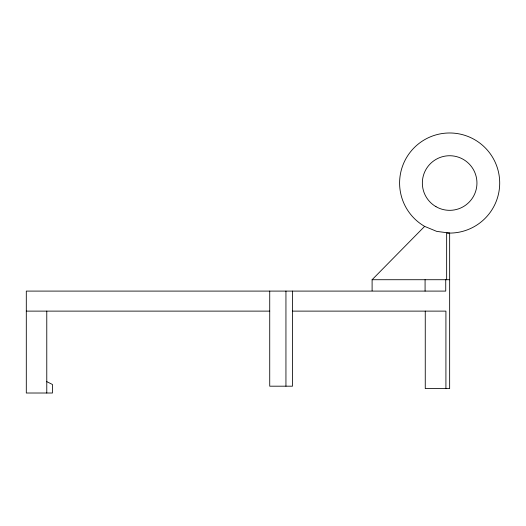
<?xml version="1.0" encoding="UTF-8"?>
<svg xmlns="http://www.w3.org/2000/svg" width="526" height="526" viewBox="0 0 526 526"><rect width="100%" height="100%" fill="white"/><g stroke="black" fill="none" stroke-linecap="round" stroke-linejoin="round"><path stroke-width="0.79" d="M372.106 290.799L372.106 279.72L424.627 226.377A50.049 50.049 0 0 1 417.48 144.689A50.049 50.049 0 0 1 496.682 165.914A50.049 50.049 0 0 1 449.651 233.084L449.651 388.582L425.258 388.582L425.258 311.116M372.106 279.72L449.651 279.72M26.3 311.116L269.726 311.116M292.476 311.116L445.916 311.116L445.916 388.582M424.627 226.377L436.698 231.381L449.651 233.084L446.653 233.084L446.653 279.72M46.775 381.639L52.462 384.486L52.462 393.014L26.3 393.014L26.3 291.095L445.739 291.095L445.739 279.72M425.08 279.72L425.08 291.095M292.476 291.095L292.476 386.189L269.726 386.189L269.726 291.095M285.94 291.095L285.94 386.189M46.775 311.116L46.775 393.014M436.001 206.679A27.299 27.299 0 0 0 476.95 183.035A27.299 27.299 0 0 0 436.001 159.391A27.299 27.299 0 0 0 436.001 206.679"/></g></svg>
